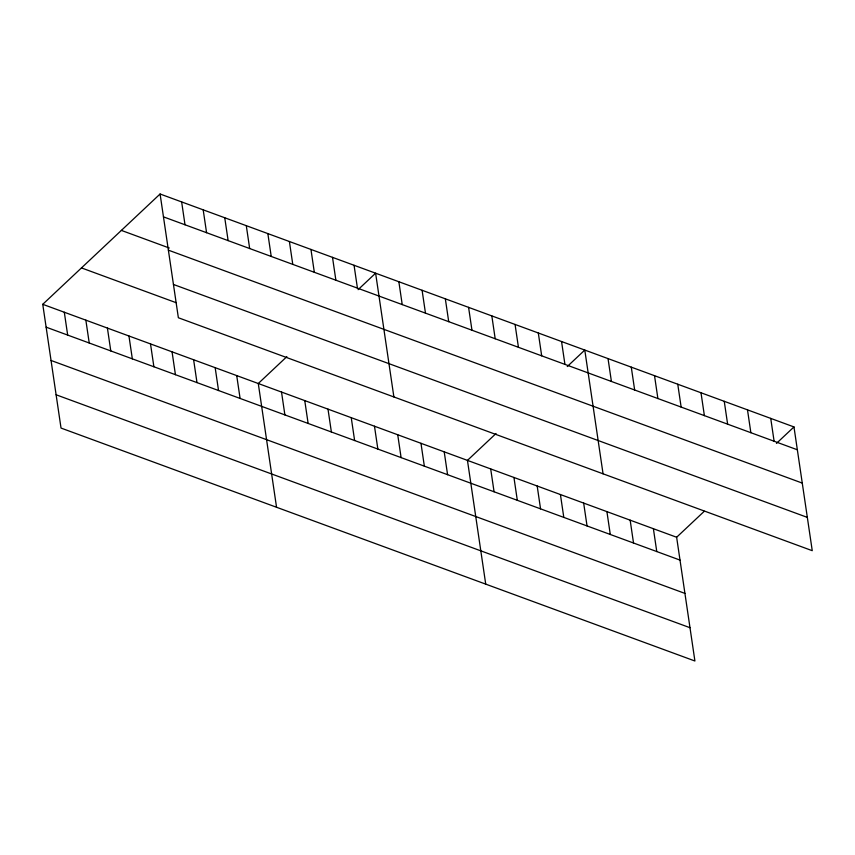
<?xml version="1.0" encoding="UTF-8"?>
<svg xmlns="http://www.w3.org/2000/svg" width="855" height="855" viewBox="0 0 855 855"><rect width="100%" height="100%" fill="white"/><g stroke="black" fill="none" stroke-linecap="round" stroke-linejoin="round"><path stroke-width="1.28" d="M704.296 511.247L676.636 537.25L694.912 661.001L61.026 428.066L42.75 304.316L160.088 194L793.974 426.934L812.25 550.684L178.364 317.75L160.088 194M286.853 356.642L258.274 383.51L276.55 507.261M358.095 289.663L375.612 273.194L393.888 396.944M496.039 433.506L467.45 460.385L485.726 584.136M567.271 366.528L584.788 350.069L603.064 473.82M776.458 443.403L793.974 426.934M163.465 216.86L797.352 449.783M121.367 230.401L169.258 248.003M168.382 250.152L802.268 483.086M173.447 284.459L807.334 517.393M81.471 267.914L176.066 302.67M42.75 304.316L676.636 537.25M46.127 327.166L680.014 560.1M51.044 360.468L684.93 593.402M56.109 394.775L689.996 627.709M770.729 418.394L774.106 441.244M747.494 409.855L750.861 432.705M724.249 401.305L727.626 424.166M701.004 392.766L704.381 415.626M677.759 384.226L681.136 407.087M654.524 375.687L657.89 398.548M631.279 367.148L634.656 389.998M653.391 528.711L656.768 551.561M608.033 358.608L611.411 381.458M630.156 520.171L633.523 543.021M606.911 511.621L610.288 534.482M561.553 341.519L564.931 364.38M583.666 503.082L587.043 525.943M538.308 332.98L541.685 355.84M560.42 494.543L563.798 517.403M515.063 324.44L518.44 347.301M537.186 486.003L540.552 508.864M491.828 315.901L495.195 338.762M513.941 477.464L517.318 500.314M468.583 307.362L471.96 330.212M490.695 468.925L494.072 491.775M445.337 298.823L448.715 321.672M422.092 290.283L425.469 313.133M444.215 451.835L447.582 474.696M398.858 281.733L402.224 304.594M420.97 443.296L424.347 466.157M397.725 434.757L401.102 457.617M354.055 265.274L357.433 288.135M374.479 426.218L377.857 449.067M332.51 257.355L335.876 280.216M351.245 417.678L354.622 440.528M310.953 249.436L314.33 272.296M327.999 409.139L331.377 431.989M289.396 241.516L292.773 264.377M304.754 400.6L308.131 423.449M267.85 233.597L271.227 256.457M281.519 392.05L284.886 414.91M246.293 225.677L249.671 248.538M224.747 217.758L228.125 240.618M236.717 375.591L240.095 398.451M203.191 209.838L206.568 232.699M215.171 367.671L218.538 390.532M181.645 201.919L185.011 224.78M193.615 359.752L196.992 382.613M172.058 351.833L175.435 374.693M150.512 343.913L153.889 366.774M128.955 335.994L132.333 358.854M107.409 328.074L110.787 350.935M85.853 320.155L89.23 343.015M64.307 312.235L67.673 335.096"/></g></svg>
